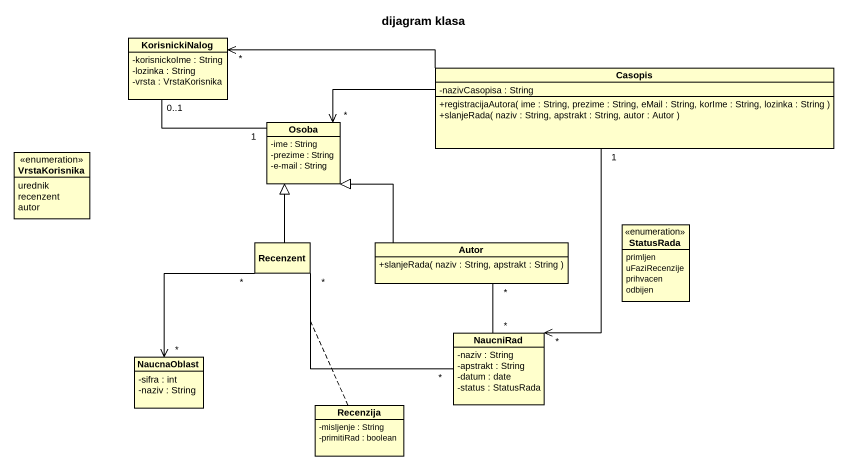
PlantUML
@startuml
title dijagram klasa
hide circle
hide empty members
skinparam classAttributeIconSize 0
class KorisnickiNalog {
  -korisnickoIme : String
  -lozinka : String
  -vrsta : VrstaKorisnika
}
class Casopis {
  -nazivCasopisa : String
  +registracijaAutora( ime : String, prezime : String, eMail : String, korIme : String, lozinka : String )
  +slanjeRada( naziv : String, apstrakt : String, autor : Autor )
}
class Osoba {
  -ime : String
  -prezime : String
  -e-mail : String
}
enum VrstaKorisnika {
  urednik
  recenzent
  autor
}
class Recenzent
class Autor {
  +slanjeRada( naziv : String, apstrakt : String )
}
enum StatusRada {
  primljen
  uFaziRecenzije
  prihvacen
  odbijen
}
class NaucniRad {
  -naziv : String
  -apstrakt : String
  -datum : date
  -status : StatusRada
}
class NaucnaOblast {
  -sifra : int
  -naziv : String
}
class Recenzija {
  -misljenje : String
  -primitiRad : boolean
}
Casopis -left-> "*" KorisnickiNalog
Casopis -left-> "*" Osoba
Casopis "1" --> "*" NaucniRad
Osoba "1" -up- "0..1" KorisnickiNalog
Recenzent -up-|> Osoba
Recenzent "*" -right- "*" NaucniRad
(Recenzent, NaucniRad) .. Recenzija
Recenzent "*" --> "*" NaucnaOblast
Autor -up-|> Osoba
Autor "*" -- "*" NaucniRad
@enduml
